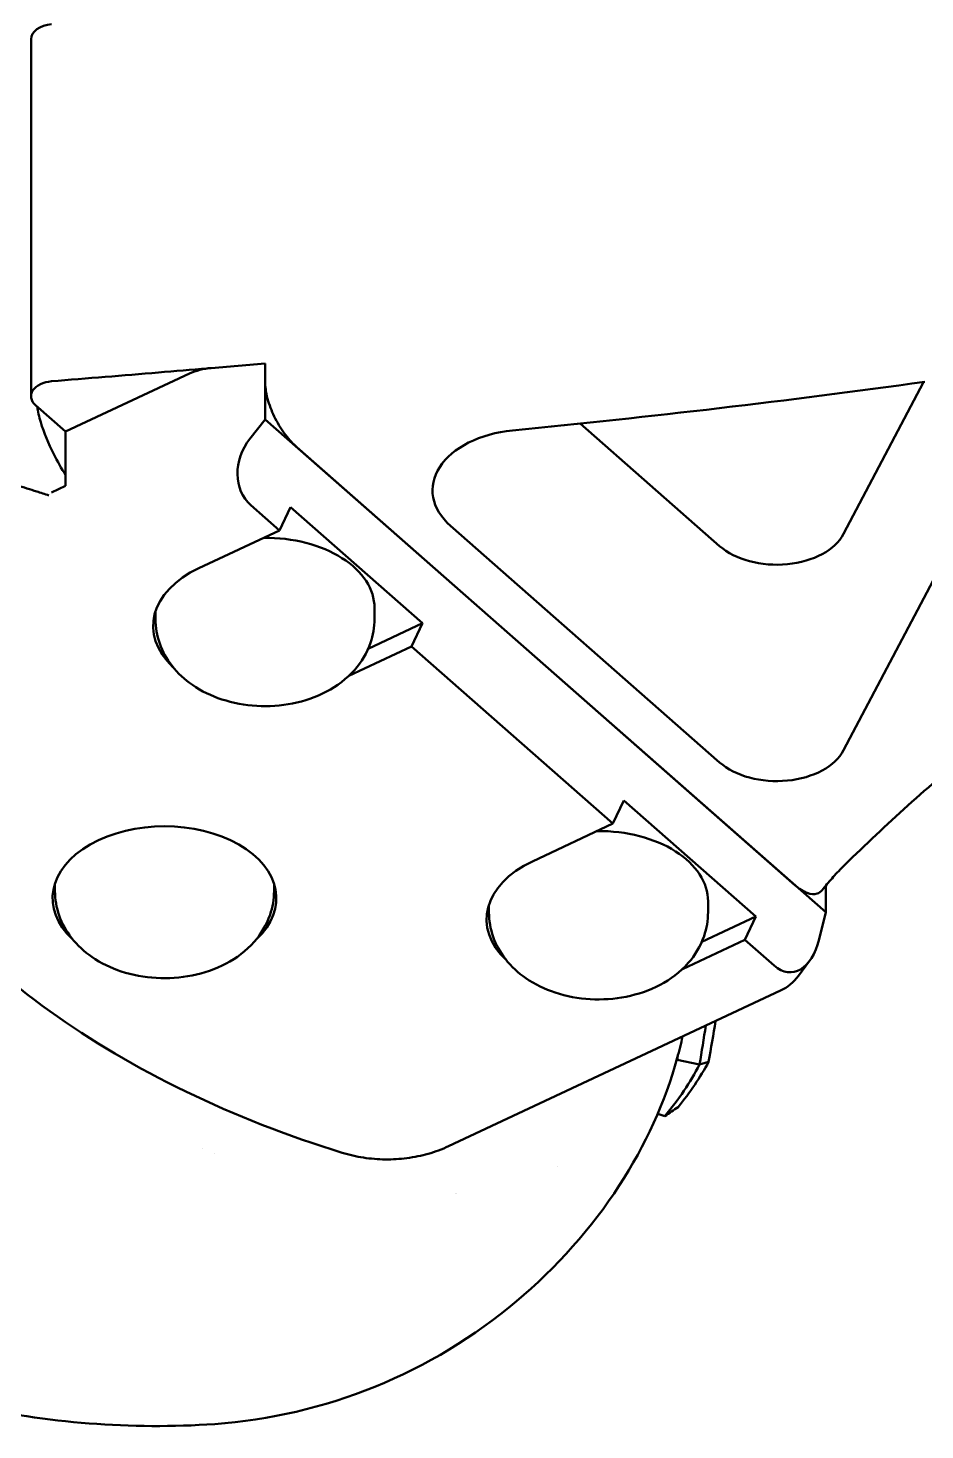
# Model space of a CAD drawing. Header units: millimetres. Extents: x 36 to 3196, y 27 to 5967.
# Drawn here: x 1145.6 to 1183.7, y 4880.2 to 4939.8 of the extents above; entities that cross this region are included whole.
import ezdxf

# ---------------------------------------------------------------- set-up
doc = ezdxf.new("R2010")
doc.units = ezdxf.units.MM
doc.layers.add('외형선(ISO)', color=7, linetype='Continuous', lineweight=50)

msp = doc.modelspace()

# ---------------------------------------------------------------- linework, layer by layer
at = {"layer": '외형선(ISO)'}
for p, q in [((1145.7481, 4924.1324), (1145.7481, 4939.3001)), ((1147.2166, 4922.6303), (1152.4714, 4925.0975)), ((1155.691, 4925.5256), (1153.394, 4925.3342)), ((1155.6878, 4925.5253), (1155.691, 4925.5256)), ((1155.691, 4923.1509), (1155.691, 4924.683)), ((1180.2412, 4918.2883), (1183.6363, 4924.7391)), ((1145.9406, 4923.7533), (1147.2166, 4922.6303)), ((1147.2166, 4920.7852), (1147.2166, 4922.6303)), ((1155.0379, 4922.3304), (1155.691, 4923.1509)), ((1155.691, 4923.1509), (1179.484, 4902.2124)), ((1169.0616, 4922.9744), (1174.9768, 4917.7689)), ((1187.1607, 4922.243), (1180.2412, 4909.0958)), ((1178.1754, 4903.364), (1157.0334, 4921.9695)), ((1146.6192, 4920.0517), (1147.2166, 4920.3322)), ((1147.2166, 4920.3322), (1147.2166, 4920.7852)), ((1156.2912, 4918.437), (1155.0773, 4919.5053)), ((1156.7574, 4919.422), (1156.2912, 4918.437)), ((1162.3608, 4914.4908), (1156.7574, 4919.422)), ((1156.2912, 4918.437), (1152.8765, 4916.8338)), ((1163.5589, 4918.6244), (1174.9768, 4908.5764)), ((1151.0282, 4914.9915), (1151.0282, 4914.6747)), ((1160.3282, 4915.1343), (1160.3282, 4914.6747)), ((1160.0613, 4913.4112), (1162.3608, 4914.4908)), ((1161.8946, 4913.5059), (1162.3608, 4914.4908)), ((1159.2387, 4912.2589), (1161.8946, 4913.5059)), ((1170.4471, 4905.9794), (1161.8946, 4913.5059)), ((1170.9134, 4906.9643), (1170.4471, 4905.9794)), ((1176.5168, 4902.0332), (1170.9134, 4906.9643)), ((1167.0325, 4904.3762), (1170.4471, 4905.9794)), ((1146.762, 4903.4365), (1146.762, 4903.1197)), ((1156.062, 4903.4365), (1156.062, 4903.1197)), ((1179.484, 4902.2124), (1179.484, 4903.3478)), ((1165.1842, 4902.5338), (1165.1842, 4902.217)), ((1174.4842, 4902.6767), (1174.4842, 4902.217)), ((1176.5168, 4902.0332), (1174.2172, 4900.9535)), ((1176.0505, 4901.0482), (1176.5168, 4902.0332)), ((1179.484, 4902.2124), (1179.2013, 4901.066)), ((1176.0505, 4901.0482), (1173.3947, 4899.8013)), ((1177.2958, 4899.9524), (1176.0505, 4901.0482)), ((1178.7946, 4900.1484), (1178.3199, 4899.51)), ((1177.5649, 4898.8929), (1163.4746, 4892.2774)), ((1174.123, 4895.7482), (1173.1742, 4895.9513)), ((1172.647, 4893.5538), (1172.3516, 4893.6563)), ((1153.0141, 4892.1688), (1153.0141, 4892.1689)), ((1153.5264, 4891.9728), (1153.5264, 4891.9728)), ((1168.083, 4891.4176), (1168.083, 4891.4177)), ((1163.7844, 4890.2753), (1163.7844, 4890.2753)), ((1163.8046, 4890.2875), (1163.8046, 4890.2874))]:
    msp.add_line(p, q, dxfattribs=at)
msp.add_arc((1176.7149, 4900.7033), 2, 295.150245, 323.369399, dxfattribs=at)
for centre, major_axis, ratio, start_param, end_param in [((1146.7481, 4939.3001), (-1, 0), 0.6427876, 4.8393596, 6.2831853), ((1153.651, 4924.0593), (-2, 0), 0.6427876, 4.8412745, 5.3432399), ((1146.7481, 4924.1324), (-1, 0), 0.6427876, 4.8393596, 6.914036), ((1166.789, 4920.141), (-4, 0), 0.6427876, 4.864846, 6.9140361), ((1156.3836, 4921.1462), (-1.0881, -1.8009), 0.8481661, 4.5608415, 6.1316378), ((1155.6782, 4915.1343), (4.65, 0), 0.6427876, 0, 1.5827929), ((1177.3994, 4918.9063), (3, 0), 0.6427876, 3.7724434, 5.956966), ((1155.6782, 4914.3683), (-4.75, 0), 0.6427876, 5.3432398, 6.8885438), ((1155.6782, 4915.1343), (-4.75, 0), 0.6427876, 0.1257791, 0.2108572), ((1177.3994, 4909.7138), (3, 0), 0.6427876, 3.7724434, 5.956966), ((1151.412, 4902.8133), (4.75, 0), 0.6427876, 5.6778268, 10.0301365), ((1169.8342, 4902.6767), (4.65, 0), 0.6427876, 0, 1.5827903), ((1169.8342, 4901.9106), (-4.75, 0), 0.6427876, 5.343241, 6.8885438), ((1151.412, 4903.5793), (-4.75, 0), 0.6427876, 0.1257791, 0.2108572), ((1151.412, 4903.5793), (4.75, 0), 0.6427876, 6.0723281, 6.1574062), ((1169.8342, 4902.6767), (-4.75, 0), 0.6427876, 0.1257791, 0.2108572), ((1177.8613, 4902.2452), (0.1605, -2.5766), 0.5610102, 5.7732285, 7.3440248), ((1153.7245, 4900.115), (20.5, 0), 0.6427876, 5.9559247, 5.9616974), ((1153.7245, 4900.498), (22, 0), 0.6427876, 5.8009821, 5.9492076), ((1153.7245, 4900.115), (21.5, 0), 0.6427876, 5.7884923, 5.9616974), ((1153.1917, 4885.4638), (0.3555, -4.9873), 0.1053484, 6.2831839, 6.2831861)]:
    msp.add_ellipse(centre, major_axis=major_axis, ratio=ratio, start_param=start_param, end_param=end_param, dxfattribs=at)
for points, knots in [([(1146.6215, 4924.77), (1148.1327, 4924.894), (1149.6457, 4925.0182), (1151.8525, 4925.2014), (1152.5476, 4925.2594), (1153.2426, 4925.3178)], [0, 0, 0, 0, 0.45702929, 0.45702929, 0.6671696, 0.6671696, 0.6671696, 0.6671696]), ([(1155.691, 4924.6829), (1155.691, 4924.8234), (1155.691, 4924.9638), (1155.691, 4925.2447), (1155.691, 4925.3852), (1155.691, 4925.5256)], [0, 0, 0, 0, 0.055, 0.055, 0.11, 0.11, 0.11, 0.11]), ([(1157.0334, 4921.9695), (1156.8718, 4922.1117), (1156.7104, 4922.287), (1156.3969, 4922.6987), (1156.2464, 4922.9365), (1155.9933, 4923.4295), (1155.8903, 4923.6796), (1155.7741, 4924.0671), (1155.7419, 4924.2045), (1155.701, 4924.4588), (1155.691, 4924.5749), (1155.691, 4924.6829)], [0.00000021, 0.00000021, 0.00000021, 0.00000021, 0.08217199, 0.08217199, 0.16817823, 0.16817823, 0.24919385, 0.24919385, 0.29506279, 0.29506279, 0.33754784, 0.33754784, 0.33754784, 0.33754784]), ([(1166.1815, 4922.6823), (1169.1145, 4922.972), (1172.042, 4923.2839), (1177.9319, 4923.9767), (1180.6963, 4924.335), (1183.6915, 4924.7467)], [0, 0, 0, 0, 0.8902372, 0.8902372, 1.796292, 1.796292, 1.796292, 1.796292]), ([(1147.2166, 4920.7852), (1147.0374, 4921.0699), (1146.8669, 4921.3675), (1146.4863, 4922.1195), (1146.2954, 4922.5793), (1146.0919, 4923.2631), (1146.0393, 4923.4845), (1146.0023, 4923.699)], [0.20082645, 0.20082645, 0.20082645, 0.20082645, 0.30457014, 0.30457014, 0.45478737, 0.45478737, 0.52908275, 0.52908275, 0.52908275, 0.52908275]), ([(1145.1514, 4920.3452), (1145.4328, 4920.2639), (1145.7119, 4920.1787), (1146.1498, 4920.0379), (1146.3398, 4919.9748), (1146.5023, 4919.9202)], [0.00000349, 0.00000349, 0.00000349, 0.00000349, 0.09256983, 0.09256983, 0.14674488, 0.14674488, 0.14674488, 0.14674488]), ([(1151.0282, 4914.6747), (1151.0282, 4914.3164), (1151.0924, 4913.9593), (1151.332, 4913.2808), (1151.5129, 4912.9642), (1151.9791, 4912.3627), (1152.2767, 4912.094), (1152.9843, 4911.6032), (1153.4058, 4911.4036), (1154.3236, 4911.101), (1154.8243, 4911.0102), (1155.8372, 4910.9521), (1156.3495, 4910.9862), (1157.3488, 4911.1845), (1157.8363, 4911.3481), (1158.73, 4911.8199), (1159.1415, 4912.1217), (1159.7709, 4912.8393), (1160.0097, 4913.2248), (1160.2683, 4913.9825), (1160.3282, 4914.3281), (1160.3282, 4914.6747)], [1.6031927, 1.6031927, 1.6031927, 1.6031927, 1.8264193, 1.8264193, 2.0653708, 2.0653708, 2.3506014, 2.3506014, 2.7000217, 2.7000217, 3.0851227, 3.0851227, 3.4734445, 3.4734445, 3.8616102, 3.8616102, 4.2314765, 4.2314765, 4.5288587, 4.5288587, 4.7447853, 4.7447853, 4.7447853, 4.7447853]), ([(1136.5856, 4911.568), (1136.9841, 4909.9679), (1137.6019, 4908.4011), (1139.3254, 4905.232), (1140.4754, 4903.6433), (1143.2032, 4900.6691), (1144.7809, 4899.2831), (1148.2975, 4896.7523), (1150.2364, 4895.6075), (1154.4027, 4893.591), (1156.6301, 4892.7194), (1158.9611, 4891.9974)], [4.24027307, 4.24027307, 4.24027307, 4.24027307, 4.41784313, 4.41784313, 4.61420711, 4.61420711, 4.81057109, 4.81057109, 5.00693507, 5.00693507, 5.20329905, 5.20329905, 5.20329905, 5.20329905]), ([(1180.4532, 4904.3894), (1180.3696, 4904.309), (1180.2878, 4904.2281), (1180.1274, 4904.0655), (1180.0489, 4903.9838), (1179.8953, 4903.8196), (1179.8202, 4903.7372), (1179.6735, 4903.5716), (1179.6018, 4903.4885), (1179.4618, 4903.3216), (1179.3936, 4903.2379), (1179.327, 4903.1539)], [2.56701529, 2.56701529, 2.56701529, 2.56701529, 2.59053504, 2.59053504, 2.6140548, 2.6140548, 2.63757455, 2.63757455, 2.6610943, 2.6610943, 2.68461406, 2.68461406, 2.68461406, 2.68461406]), ([(1146.762, 4903.1197), (1146.762, 4902.7615), (1146.8262, 4902.4043), (1147.0658, 4901.7258), (1147.2467, 4901.4092), (1147.7129, 4900.8077), (1148.0105, 4900.539), (1148.7181, 4900.0482), (1149.1396, 4899.8487), (1150.0575, 4899.546), (1150.5581, 4899.4552), (1151.5711, 4899.3972), (1152.0833, 4899.4312), (1153.0827, 4899.6295), (1153.5701, 4899.7932), (1154.4638, 4900.265), (1154.8753, 4900.5668), (1155.5047, 4901.2844), (1155.7435, 4901.6699), (1156.0021, 4902.4276), (1156.062, 4902.7732), (1156.062, 4903.1197)], [1.6031927, 1.6031927, 1.6031927, 1.6031927, 1.8264193, 1.8264193, 2.0653708, 2.0653708, 2.3506014, 2.3506014, 2.7000217, 2.7000217, 3.0851227, 3.0851227, 3.4734445, 3.4734445, 3.8616102, 3.8616102, 4.2314765, 4.2314765, 4.5288587, 4.5288587, 4.7447853, 4.7447853, 4.7447853, 4.7447853]), ([(1179.3261, 4903.1554), (1179.2678, 4903.0839), (1179.194, 4903.0306), (1179.0021, 4902.9669), (1178.8395, 4902.9798), (1178.5367, 4903.0933), (1178.3412, 4903.2181), (1178.1754, 4903.364)], [-0.52767508, -0.52767508, -0.52767508, -0.52767508, -0.47512372, -0.47512372, -0.39416892, -0.39416892, -0.30987508, -0.30987508, -0.30987508, -0.30987508]), ([(1165.1842, 4902.217), (1165.1842, 4901.8588), (1165.2484, 4901.5016), (1165.488, 4900.8232), (1165.6689, 4900.5066), (1166.1351, 4899.9051), (1166.4327, 4899.6364), (1167.1403, 4899.1456), (1167.5617, 4898.946), (1168.4796, 4898.6433), (1168.9803, 4898.5525), (1169.9932, 4898.4945), (1170.5055, 4898.5285), (1171.5048, 4898.7269), (1171.9923, 4898.8905), (1172.8859, 4899.3623), (1173.2975, 4899.6641), (1173.9268, 4900.3817), (1174.1657, 4900.7672), (1174.4242, 4901.5249), (1174.4842, 4901.8705), (1174.4842, 4902.217)], [1.6031927, 1.6031927, 1.6031927, 1.6031927, 1.8264193, 1.8264193, 2.0653708, 2.0653708, 2.3506014, 2.3506014, 2.7000217, 2.7000217, 3.0851227, 3.0851227, 3.4734445, 3.4734445, 3.8616102, 3.8616102, 4.2314765, 4.2314765, 4.5288587, 4.5288587, 4.7447853, 4.7447853, 4.7447853, 4.7447853]), ([(1173.1791, 4896.0344), (1172.6744, 4894.1604), (1171.8257, 4892.3119), (1169.5487, 4888.8086), (1168.0601, 4887.1228), (1164.5823, 4884.1994), (1162.5253, 4882.9446), (1158.1918, 4881.1824), (1155.8584, 4880.6412), (1153.5472, 4880.4764)], [0, 0, 0, 0, 0.6463305, 0.6463305, 1.3292257, 1.3292257, 2.0382749, 2.0382749, 2.7357703, 2.7357703, 2.7357703, 2.7357703]), ([(1174.5089, 4895.8624), (1174.4441, 4895.8424), (1174.3795, 4895.8229), (1174.2509, 4895.7848), (1174.1868, 4895.7663), (1174.123, 4895.7482)], [-0.075748954, -0.075748954, -0.075748954, -0.075748954, -0.037874481, -0.037874481, 0, 0, 0, 0]), ([(1172.647, 4893.5538), (1172.7422, 4893.6186), (1172.8372, 4893.6831), (1173.0269, 4893.8119), (1173.1215, 4893.8762), (1173.216, 4893.9402)], [-0.07575024, -0.07575024, -0.07575024, -0.07575024, -0.03787562, -0.03787562, -0.000000987, -0.000000987, -0.000000987, -0.000000987]), ([(1158.9611, 4891.9974), (1159.2551, 4891.9063), (1159.556, 4891.8382), (1160.1652, 4891.7452), (1160.4735, 4891.7205), (1161.0905, 4891.7137), (1161.3992, 4891.7317), (1162.0106, 4891.8109), (1162.3131, 4891.8721), (1162.9053, 4892.0397), (1163.195, 4892.1461), (1163.4746, 4892.2774)], [5.2032991, 5.2032991, 5.2032991, 5.2032991, 5.4192763, 5.4192763, 5.6352536, 5.6352536, 5.8512309, 5.8512309, 6.0672082, 6.0672082, 6.2831854, 6.2831854, 6.2831854, 6.2831854]), ([(1153.5472, 4880.4764), (1149.9966, 4880.2234), (1146.3838, 4880.5257), (1139.6003, 4882.049), (1136.3455, 4883.2796), (1131.0731, 4886.0732), (1128.8926, 4887.5633), (1127.0235, 4889.2081)], [0, 0, 0, 0, 1.0722973, 1.0722973, 2.1468865, 2.1468865, 3.0383973, 3.0383973, 3.0383973, 3.0383973])]:
    msp.add_open_spline(points, degree=3, knots=knots, dxfattribs=at)
for points in [[(1186.02, 4909.3042), (1184.0009, 4907.7646), (1182.2188, 4906.0899), (1180.4532, 4904.3894)], [(1174.5089, 4895.8624), (1174.6131, 4896.4388), (1174.7108, 4897.0166), (1174.8019, 4897.5956)], [(1174.123, 4895.7482), (1174.2172, 4896.298), (1174.3055, 4896.8491), (1174.3879, 4897.4013)], [(1173.4042, 4896.9394), (1173.3353, 4896.6375), (1173.2602, 4896.3357), (1173.1791, 4896.0344)], [(1173.1742, 4895.9513), (1173.1678, 4895.9495), (1173.1614, 4895.9476), (1173.155, 4895.9458)], [(1173.1742, 4895.9513), (1173.1836, 4896.0077), (1173.1929, 4896.0641), (1173.2021, 4896.1206)]]:
    msp.add_open_spline(points, degree=3, dxfattribs=at)

doc.saveas('drawing.dxf')
